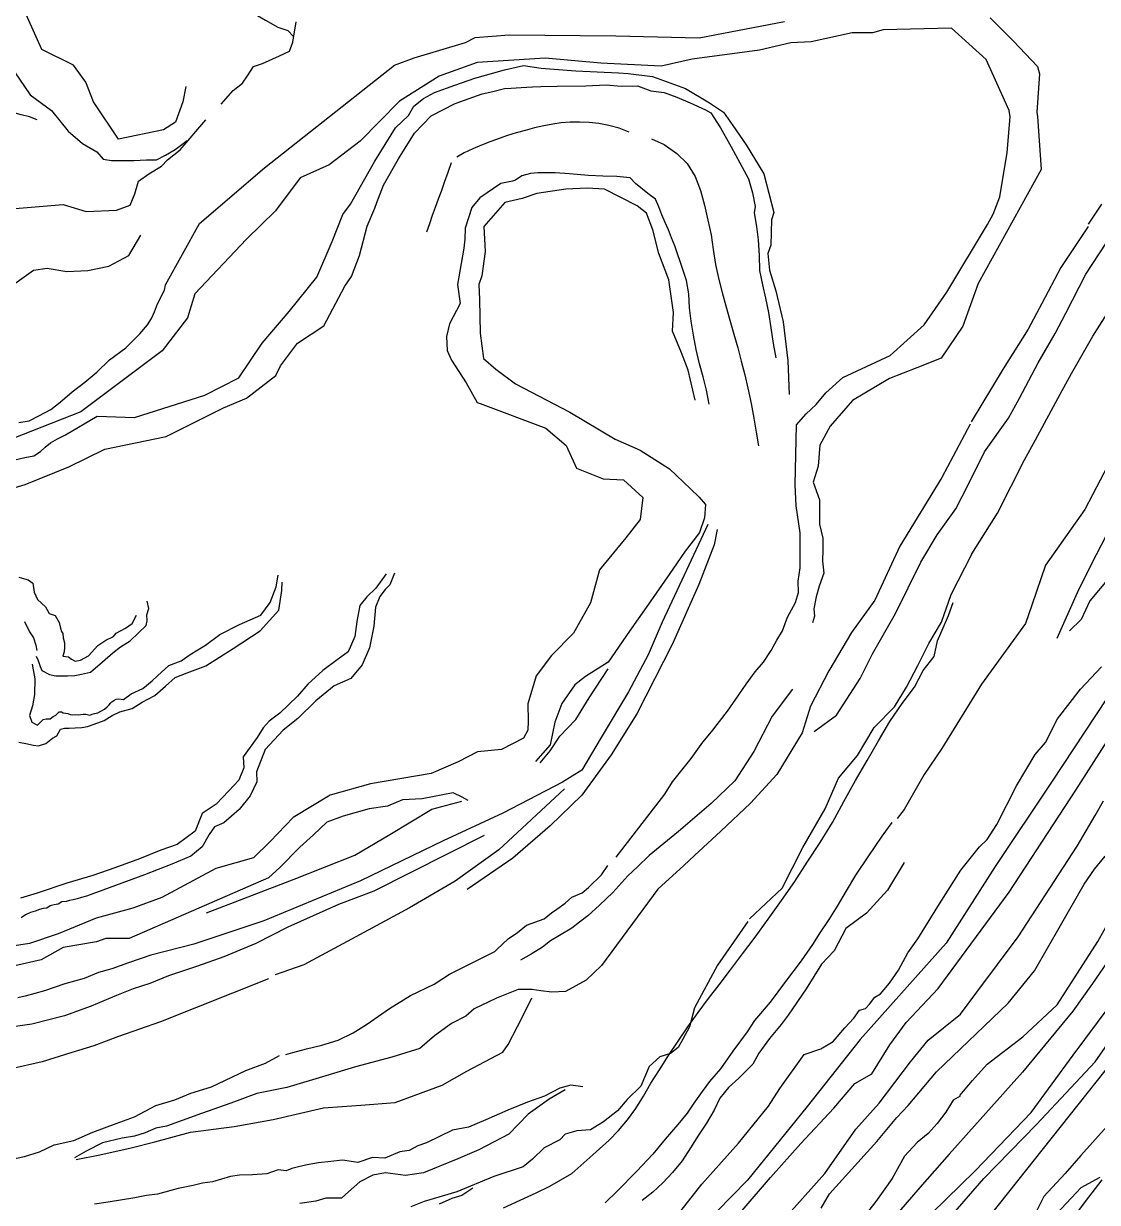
# Model space of a CAD drawing. Extents: x 73536 to 75854, y 478530 to 482386.
# Drawn here: x 74169.6 to 74569.1, y 478780.9 to 479219.6 of the extents above; entities that cross this region are included whole.
import ezdxf

# ---------------------------------------------------------------- set-up
doc = ezdxf.new("R2010")
doc.units = 0

msp = doc.modelspace()

# ---------------------------------------------------------------- linework, layer by layer
at = {"layer": 'TOPO_250913', "color": 30}
for points in [[(74220.161, 479258.206, 1569.086), (74235.097, 479241.874, 1566.453), (74240.387, 479235.446, 1566.616), (74247.452, 479229.88, 1566.793), (74255.163, 479223.475, 1566.991), (74259.655, 479220.888, 1567.04), (74264.151, 479218.319, 1567.088), (74267.915, 479217.044, 1567.125), (74270.078, 479214.773, 1567.155)], [(74154.181, 479224.035, 1579.596), (74160.297, 479210.207, 1577.666), (74171.992, 479193.088, 1577.763), (74179.976, 479187.281, 1575.226), (74186.236, 479179.595, 1574.434), (74191.512, 479174.992, 1573.113), (74196.795, 479171.822, 1573.193), (74199.175, 479169.128, 1573.069), (74202.268, 479168.681, 1572.822), (74205.732, 479168.631, 1572.025), (74210.55, 479168.678, 1571.737), (74215.302, 479168.851, 1571.417), (74219.056, 479168.899, 1571.242), (74222.387, 479170.693, 1571.364), (74226.023, 479172.729, 1570.924), (74230.412, 479176.132, 1569.776)], [(74230.02, 479196.245, 1565.795), (74228.88, 479190.436, 1565.489), (74226.117, 479182.893, 1565.151), (74221.701, 479180.106, 1565.741), (74204.845, 479176.553, 1566.186), (74195.567, 479190.465, 1567.851), (74192.775, 479197.847, 1564.453), (74188.217, 479204.094, 1564.089), (74176.354, 479209.941, 1564.507), (74169.917, 479224.302, 1565.005)], [(74167.8, 479071.141, 1550.602), (74171.645, 479071.79, 1549.629), (74175.265, 479073.658, 1550.081), (74179.701, 479075.979, 1549.714), (74183.196, 479078.74, 1549.424), (74187.72, 479082.608, 1549.522), (74192.32, 479086.143, 1549.566), (74196.786, 479089.933, 1550.385), (74201.57, 479094.529, 1550.881), (74207.63, 479098.959, 1550.599), (74209.85, 479101.188, 1550.373), (74212.805, 479104.137, 1550.593), (74215.648, 479107.483, 1550.402), (74217.19, 479109.86, 1550.491), (74218.271, 479112.368, 1550.141), (74219.453, 479115.254, 1550.423), (74221.984, 479120.429, 1550.691), (74222.447, 479122.44, 1550.44), (74234.993, 479145.219, 1550.472), (74259.228, 479165.875, 1550.336), (74307.647, 479204.189, 1549.73), (74314.951, 479206.885, 1549.448), (74333.966, 479212.504, 1549.352), (74337.565, 479214.425, 1549.243), (74350.241, 479215.355, 1550.066), (74389.929, 479215.012, 1551.53), (74420.906, 479214.257, 1550.261), (74452.704, 479220.427, 1550.641)], [(74243.144, 479189.562, 1558.364), (74247.586, 479194.68, 1560.651), (74251.043, 479197.455, 1560.564), (74252.929, 479200.212, 1560.429), (74255.177, 479203.676, 1559.718), (74258.469, 479204.746, 1559.613), (74264.792, 479207.568, 1559.92), (74268.582, 479209.385, 1560.209), (74269.733, 479212.711, 1560.167), (74270.996, 479220.257, 1559.329)], [(74529.207, 479221.795, 1551.377), (74537.975, 479213.114, 1551.163), (74546.865, 479203.682, 1550.842), (74547.6, 479200.844, 1550.695), (74546.569, 479186.668, 1550.231), (74546.883, 479185.01, 1550.095), (74548.189, 479165.345, 1549.793), (74524.757, 479122.923, 1549.691), (74519.031, 479107.045, 1549.492), (74511.049, 479095.13, 1550.357), (74501.972, 479091.547, 1550.248), (74491.749, 479087.504, 1549.52), (74477.982, 479079.291, 1549.19), (74469.725, 479069.77, 1549.806), (74465.905, 479062.752, 1549.806), (74465.287, 479054.844, 1550.093), (74463.372, 479048.951, 1550.725), (74465.675, 479042.392, 1550.269), (74465.79, 479033.373, 1549.959), (74466.964, 479028.118, 1550.224), (74466.999, 479023.919, 1549.976), (74466.793, 479019.517, 1550.271), (74467.402, 479015.087, 1550.359), (74465.594, 479010.234, 1550.594), (74464.508, 479006.232, 1550.586), (74463.642, 479001.858, 1550.833), (74463.82, 478999.077, 1550.661), (74463.104, 478996.582, 1551.194)], [(74390.068, 478909.454, 1552.159), (74408.175, 478932.862, 1549.925), (74411.025, 478937.454, 1549.467), (74417.942, 478946.17, 1548.41), (74422.354, 478952.159, 1547.404), (74425.59, 478956.051, 1547.077), (74431.537, 478963.739, 1545.756), (74435.711, 478969.783, 1544.928), (74438.423, 478973.769, 1544.486), (74441.787, 478978.344, 1544.086), (74444.902, 478981.971, 1544.16), (74447.694, 478986.247, 1543.151), (74449.813, 478990.105, 1542.626), (74451.912, 478993.641, 1542.123), (74452.95, 478996.297, 1541.84), (74453.826, 478998.742, 1541.584), (74456.855, 479004.137, 1541.247), (74457.857, 479007.945, 1541.033), (74457.757, 479012.053, 1540.81), (74458.595, 479017.007, 1540.536), (74458.482, 479030.088, 1539.825), (74457.011, 479040.104, 1539.274), (74456.695, 479048.006, 1538.844), (74457.216, 479070.284, 1537.673), (74460.798, 479074.345, 1536.423), (74464.475, 479077.888, 1536.046), (74468.149, 479082.148, 1535.734), (74474.385, 479087.85, 1535.259), (74492.085, 479096.122, 1535.726), (74504.654, 479107.525, 1535.498), (74513.132, 479119.646, 1535.593), (74528.245, 479144.843, 1535.715), (74530.299, 479148.665, 1535.618), (74532.857, 479155.152, 1535.376), (74535.509, 479171.576, 1535.203), (74536.731, 479184.933, 1535.428), (74536.33, 479187.255, 1535.269), (74527.798, 479206.228, 1535.721), (74514.794, 479217.905, 1536.417), (74489.394, 479217.275, 1536.148), (74485.508, 479216.149, 1536.049), (74477.902, 479216.204, 1535.893), (74462.571, 479212.782, 1535.755), (74455.119, 479212.382, 1536.097), (74443.366, 479209.758, 1535.798), (74418.38, 479206.334, 1535.755), (74406.791, 479203.813, 1535.648), (74384.317, 479204.851, 1535.859), (74363.667, 479206.688, 1535.235), (74338.41, 479205.131, 1535.662), (74324.173, 479200.026, 1535.823), (74309.464, 479190.678, 1535.798), (74294.857, 479175.804, 1535.645), (74283.275, 479167.017, 1535.485), (74272.453, 479162.252, 1535.489), (74263.279, 479149.956, 1535.19), (74252.484, 479139.329, 1535.178), (74233.273, 479118.984, 1535.075), (74230.564, 479110.159, 1535.012), (74221.15, 479097.857, 1534.903), (74190.871, 479075.089, 1535.142), (74151.326, 479059.619, 1535.717)], [(74166.352, 479057.292, 1534.13), (74170.031, 479058.117, 1534.502), (74173.424, 479058.792, 1534.049), (74175.898, 479060.375, 1533.963), (74177.655, 479061.915, 1533.982), (74179.559, 479063.6, 1534.326), (74182.178, 479065.084, 1533.908), (74185.14, 479066.619, 1533.639), (74196.959, 479073.499, 1534.059), (74210.832, 479073.013, 1534.602), (74236.99, 479081.281, 1533.518), (74249.708, 479087.724, 1535.575), (74258.381, 479100.667, 1534.599), (74268.358, 479112.47, 1533.962), (74278.651, 479125.209, 1533.545), (74284.454, 479138.509, 1535.169), (74288.368, 479148.61, 1535.107), (74291.227, 479152.34, 1534.816), (74300.233, 479168.427, 1533.904), (74307.92, 479180.798, 1534.279), (74312.849, 479185.36, 1534.534), (74314.796, 479188.833, 1534.566), (74318.446, 479191.781, 1534.607), (74322.503, 479193.966, 1534.756), (74330.105, 479196.734, 1534.838), (74337.543, 479199.327, 1535.11), (74348.504, 479202.408, 1534.906), (74355.605, 479204.036, 1534.874), (74362.224, 479203.045, 1534.514), (74375.116, 479201.983, 1534.668), (74390.905, 479201.277, 1534.611), (74394.567, 479201.021, 1534.872), (74403.541, 479199.865, 1534.216), (74415.918, 479195.39, 1534.509), (74424.751, 479190.075, 1536.181), (74430.03, 479186.697, 1536.167), (74433.514, 479181.629, 1536.098), (74438.476, 479174.45, 1535.999), (74444.967, 479163.697, 1535.161), (74448.762, 479149.27, 1535.217), (74447.852, 479146.59, 1535.019), (74447.634, 479137.125, 1535.658), (74446.448, 479134.09, 1534.677), (74447.092, 479127.891, 1536.001), (74449.542, 479120.204, 1535.929), (74452.189, 479108.556, 1536.229), (74453.928, 479094.092, 1536.922), (74454.426, 479081.592, 1538.626)], [(74174.622, 479183.775, 1572.254), (74171.78, 479184.921, 1572.671), (74168.715, 479185.634, 1573.298), (74165.604, 479186.547, 1573.905), (74162.78, 479187.919, 1574.368), (74159.851, 479188.924, 1574.857), (74157.041, 479190.438, 1575.445), (74153.942, 479190.987, 1576.036), (74151.007, 479192.106, 1576.576), (74148.178, 479193.634, 1577), (74145.367, 479194.765, 1577.561), (74142.575, 479195.863, 1578.002), (74139.967, 479197.389, 1578.533), (74137.663, 479199.373, 1578.972)], [(74165.182, 479046.627, 1519.701), (74170.142, 479048.033, 1520.156), (74186.406, 479054.659, 1520.396), (74199.768, 479061.205, 1520.227), (74222.615, 479065.903, 1519.961), (74244.005, 479076.554, 1522.177), (74252.513, 479080.261, 1519.99), (74263.39, 479088.629, 1520.091), (74265.23, 479092.206, 1520.09), (74271.554, 479100.654, 1519.753), (74281.338, 479107.067, 1518.875), (74289.098, 479121.927, 1519.445), (74291.593, 479125.524, 1520.217), (74294.563, 479133.265, 1520.462), (74297.415, 479144.248, 1520.888), (74300.236, 479150.893, 1520.895), (74301.04, 479153.034, 1521.065), (74303.502, 479159.523, 1521.756), (74309.043, 479169.215, 1523.4), (74315.01, 479178.791, 1523.524), (74321.283, 479185.266, 1523.425), (74330.15, 479189.876, 1523.984), (74340.159, 479193.408, 1524.263), (74344.214, 479194.278, 1524.367), (74348.539, 479195.473, 1524.442), (74351.06, 479195.616, 1524.62), (74354.711, 479195.822, 1524.878), (74359.001, 479196.065, 1525.199), (74361.992, 479196.128, 1525.424), (74368.179, 479196.365, 1525.693), (74378.829, 479196.491, 1526.621), (74386.325, 479196.808, 1527.274), (74391.92, 479196.28, 1527.713), (74398.043, 479196.385, 1528.174), (74403.015, 479194.558, 1528.538), (74407.912, 479193.91, 1528.875), (74412.69, 479192.163, 1529.07), (74417.595, 479190.084, 1529.065), (74423.341, 479187.532, 1529.448), (74425.353, 479186.42, 1529.375), (74428.849, 479180.86, 1529.176), (74432.814, 479173.756, 1528.928), (74439.361, 479161.802, 1529.253), (74440.807, 479156.61, 1529.569), (74441.773, 479151.535, 1530.153), (74441.428, 479149.133, 1530.162), (74442.253, 479144.098, 1530.635), (74442.928, 479139.092, 1531.373), (74443.305, 479133.3, 1532.031), (74443.394, 479127.721, 1532.619), (74444.493, 479122.328, 1533.141), (74445.662, 479117.364, 1533.724), (74446.796, 479112.128, 1534.159), (74447.637, 479106.342, 1534.672), (74448.537, 479100.568, 1535.165), (74449.534, 479095.211, 1535.475)], [(74099.368, 479189.015, 1578.316), (74106.523, 479172.035, 1575.162), (74117.542, 479163.749, 1574.458), (74126.277, 479159.872, 1573.634), (74136.586, 479158.051, 1572.128), (74149.612, 479157.773, 1569.98), (74164.914, 479150.689, 1566.963), (74184.348, 479152.259, 1565.912), (74192.845, 479149.727, 1564.081), (74204.19, 479150.113, 1561.905), (74209.232, 479152.022, 1561.799), (74211.026, 479156.257, 1561.709), (74212.365, 479160.981, 1561.613), (74216.221, 479163.748, 1561.521), (74220.936, 479166.556, 1561.413), (74223.176, 479168.86, 1561.35), (74227.887, 479172.641, 1561.232), (74237.426, 479183.832, 1558.396)], [(74394.936, 479179.172, 1527.81), (74391.156, 479180.647, 1527.53), (74387.357, 479181.689, 1527.214), (74383.64, 479182.428, 1526.928), (74379.999, 479182.777, 1526.613), (74376.416, 479182.909, 1526.348), (74372.98, 479182.862, 1526.069), (74369.67, 479182.635, 1525.812), (74366.473, 479182.201, 1525.558), (74363.186, 479181.574, 1525.345), (74359.719, 479180.784, 1525.147), (74356.257, 479179.866, 1524.901), (74352.873, 479178.91, 1524.64), (74349.622, 479177.9, 1524.373), (74346.488, 479176.832, 1524.056), (74343.5, 479175.769, 1523.766), (74339.952, 479174.325, 1523.424), (74336.754, 479172.957, 1523.212), (74333.537, 479171.45, 1523.024), (74330.781, 479169.928, 1522.828)], [(74403.249, 479176.666, 1528.235), (74407.934, 479174.569, 1528.529), (74412.595, 479171.255, 1528.943), (74416.542, 479167.484, 1529.189), (74419.472, 479162.747, 1529.536), (74421.481, 479157.493, 1529.854), (74422.9, 479152.006, 1530.342), (74424.169, 479146.485, 1530.795), (74425.416, 479141.047, 1531.269), (74426.22, 479135.572, 1531.785), (74427.094, 479129.925, 1532.222), (74428.219, 479124.324, 1532.702), (74429.549, 479119.505, 1533.142), (74430.935, 479114.558, 1533.536), (74432.34, 479109.267, 1534.015), (74433.829, 479103.997, 1534.394), (74435.285, 479098.952, 1534.839), (74436.582, 479093.928, 1535.358), (74437.936, 479088.903, 1535.741), (74439.093, 479083.879, 1536.254), (74440.283, 479078.194, 1536.84), (74441.328, 479072.775, 1537.496), (74442.227, 479067.56, 1538.049), (74443.067, 479062.498, 1538.551)], [(74328.698, 479167.749, 1522.67), (74327.444, 479164.206, 1522.586), (74326.109, 479160.498, 1522.435), (74324.913, 479157.175, 1522.262), (74323.875, 479154.3, 1522.015), (74322.732, 479151.201, 1521.81), (74321.675, 479148.186, 1521.572), (74320.633, 479145.047, 1521.259), (74319.563, 479142.016, 1520.909)], [(74424.622, 479077.993, 1537.235), (74423.714, 479083.177, 1536.645), (74422.413, 479088.155, 1536.041), (74421.055, 479092.981, 1535.374), (74419.894, 479098.281, 1534.663), (74418.86, 479103.705, 1533.993), (74417.986, 479108.838, 1533.578), (74417.396, 479113.864, 1533.242), (74417.055, 479119.062, 1532.76), (74416.305, 479124.029, 1532.287), (74413.913, 479131.076, 1531.573), (74412.904, 479133.933, 1531.298), (74411.878, 479136.848, 1530.962), (74410.653, 479139.909, 1530.54), (74409.49, 479142.797, 1530.182), (74408.351, 479145.576, 1529.877), (74407.117, 479148.462, 1529.586), (74405.976, 479151.443, 1529.428), (74404.753, 479154.278, 1529.355), (74401.918, 479156.316, 1528.961), (74397.258, 479160.109, 1528.465), (74395.305, 479162.248, 1528.234), (74390.307, 479162.685, 1527.736), (74385.075, 479162.814, 1527.295), (74379.81, 479163.061, 1526.883), (74372.689, 479163.706, 1526.541), (74367.393, 479164.114, 1526.29), (74360.936, 479164.044, 1526.089), (74358.227, 479163.855, 1525.998), (74355.02, 479162.953, 1525.887), (74352.655, 479161.336, 1525.353), (74351.502, 479161.016, 1525.131), (74347.136, 479160.09, 1524.3), (74339.4, 479154.703, 1523.015), (74336.356, 479151.202, 1522.973), (74333.92, 479143.439, 1522.941), (74333.789, 479139.366, 1522.912), (74333.392, 479136.056, 1522.888), (74331.043, 479122.563, 1520.747), (74332.064, 479115.415, 1520.091), (74328.079, 479107.918, 1519.755), (74326.964, 479103.186, 1519.789), (74327.175, 479097.968, 1519.79), (74328.768, 479094.38, 1519.791), (74334.216, 479085.936, 1519.792), (74338.301, 479078.582, 1519.794), (74339.449, 479078.204, 1520.169), (74363.858, 479069.022, 1519.418), (74371.496, 479062.556, 1519.839), (74375.286, 479054.139, 1519.887), (74385.264, 479050.148, 1519.949), (74392.795, 479049.768, 1520.466), (74400.042, 479043.268, 1520.149), (74398.962, 479035.113, 1520.327), (74393.696, 479028.268, 1519.669), (74383.901, 479016.352, 1519.963), (74380.471, 479004.044, 1520.141), (74374.173, 478992.795, 1520.557), (74366.012, 478984.45, 1520.09), (74360.281, 478976.89, 1520.068), (74357.178, 478966.481, 1520.03), (74357.303, 478959.999, 1519.964), (74357.203, 478956.604, 1520.188), (74355.539, 478953.724, 1520.211), (74347.448, 478949.421, 1520.486), (74338.45, 478948.591, 1520.529), (74331.274, 478944.911, 1520.543), (74321.247, 478940.469, 1519.94), (74298.656, 478936.644, 1520.58), (74283.618, 478932.435, 1520.116), (74269.837, 478924.145, 1520.094), (74261.328, 478915.2, 1519.746), (74255.142, 478909.189, 1520.047), (74241.111, 478905.198, 1520.351), (74221.041, 478894.325, 1519.734), (74210.29, 478890.424, 1519.69), (74196.637, 478886.664, 1520.181), (74182.403, 478880.901, 1520.529), (74171.85, 478877.229, 1521.114), (74154.072, 478874.488, 1520.401)], [(74419.495, 479079.504, 1540.068), (74416.803, 479090.684, 1538.507), (74414.38, 479097.124, 1538.642), (74411, 479105.159, 1538.13), (74411.456, 479112.072, 1537.007), (74409.67, 479124.209, 1535.196), (74405.996, 479134.092, 1533.835), (74403.716, 479142.834, 1533.14), (74401.308, 479149.042, 1532.686), (74397.888, 479151.829, 1532.602), (74385.724, 479157.99, 1534.366), (74379.335, 479158.399, 1534.286), (74371.395, 479157.944, 1534.434), (74360.582, 479156.379, 1534.558), (74355.126, 479154.558, 1534.342), (74348.609, 479152.971, 1534.842), (74340.841, 479144.049, 1534.728), (74341.273, 479134.815, 1534.712), (74340.115, 479125.716, 1534.697), (74338.955, 479122.514, 1534.679), (74339.204, 479116.967, 1534.896), (74339.479, 479104.349, 1534.861), (74340.766, 479094.921, 1535.671), (74345.324, 479090.944, 1535.065), (74352.624, 479085.565, 1535.498), (74372.883, 479075.03, 1536.865), (74389.688, 479064.888, 1537.459), (74399.002, 479060.84, 1537.32), (74409.928, 479053.872, 1537.401), (74417.681, 479046.488, 1539.594), (74420.916, 479043.41, 1539.753), (74423.271, 479040.62, 1540.24), (74422.951, 479035.628, 1541.711), (74421.14, 479030.228, 1540.794), (74418.719, 479027.084, 1539.88), (74415.72, 479023.331, 1538.314), (74411.168, 479016.578, 1537.833), (74403.847, 479006.01, 1536.754), (74395.024, 478993.519, 1536.035), (74387.11, 478981.928, 1535.972), (74378.635, 478976.607, 1534.662), (74374.649, 478973.579, 1534.267), (74369.819, 478966.543, 1534.791), (74367.195, 478959.602, 1534.557), (74365.514, 478951.157, 1534.226), (74360.03, 478944.944, 1534.437)], [(74565.787, 479144.957, 1579.607), (74570.758, 479152.418, 1579.982)], [(74146.894, 479131.567, 1562.294), (74157.595, 479122.657, 1558.399), (74161.93, 479120.832, 1558.092), (74166.378, 479122.829, 1558.478), (74173.272, 479127.889, 1560.169), (74178.355, 479128.595, 1559.429), (74185.675, 479127.322, 1558.193), (74193.552, 479127.764, 1556.989), (74201.252, 479129.357, 1555.893), (74208.775, 479133.251, 1554.983), (74213.2, 479140.863, 1554.817)], [(74565.636, 479144.151, 1579.838), (74555.564, 479128.772, 1578.744), (74548.465, 479115.428, 1578.933), (74543.365, 479105.877, 1578.434), (74534.118, 479091.062, 1578.297), (74522.166, 479071.347, 1578.555)], [(74463.807, 478956.182, 1580.203), (74472.04, 478962.237, 1579.898), (74480.897, 478975.849, 1580.39), (74485.499, 478985.059, 1580.345), (74494.007, 479000.013, 1580.391), (74503.385, 479019.12, 1580.232), (74509.559, 479029.406, 1579.565), (74516.454, 479038.975, 1580), (74521.156, 479048.2, 1580.171), (74527.151, 479060.252, 1580.182), (74536.055, 479072.717, 1580.194), (74540.098, 479080.205, 1580.201), (74547.055, 479093.308, 1579.986), (74553.383, 479104.253, 1580.233), (74557.436, 479111.875, 1580.155), (74564.859, 479126.312, 1580.228), (74572.37, 479137.855, 1580.447)], [(74517.963, 478820.649, 1670.491), (74522.609, 478826.254, 1670.697), (74528.08, 478832.424, 1670.932), (74541.375, 478842.529, 1670.873), (74554.187, 478854.39, 1670.342), (74569.353, 478878.07, 1670.479), (74581.128, 478899.054, 1671.207), (74592.027, 478913.382, 1671.302), (74600.134, 478925.897, 1671.268), (74605.828, 478936.523, 1671.591), (74613.46, 478948.102, 1671.688), (74621.875, 478959.048, 1671.816), (74631.549, 478973.897, 1671.701), (74643.05, 478996.436, 1670.881), (74668.428, 479041.91, 1669.984), (74690.526, 479071.102, 1669.492), (74694.168, 479076.121, 1669.502), (74714.379, 479115.019, 1669.923), (74720.219, 479132.432, 1669.802)], [(74439.678, 478886.448, 1614.62), (74451.877, 478897.808, 1612.777), (74459.573, 478912.981, 1611.476), (74467.849, 478927.333, 1609.513), (74472.763, 478938.777, 1608.557), (74479.84, 478947.251, 1607.467), (74486.094, 478957.592, 1605.566), (74493.69, 478965.396, 1603.737), (74498.147, 478972.639, 1603.143), (74502.261, 478980.747, 1602.382), (74506.471, 478988.965, 1601.391), (74511.166, 478996.861, 1600.519), (74514.765, 479007.102, 1599.628), (74522.384, 479022.136, 1597.516), (74522.363, 479022.218, 1597.671), (74531.99, 479037.44, 1596.883), (74541.994, 479057.319, 1595.267), (74546.112, 479064.726, 1594.796), (74555.307, 479081.696, 1595.697), (74559.5, 479089.364, 1594.574), (74567.378, 479103.231, 1595.196), (74575.47, 479115.928, 1595.257)], [(74521.792, 479070.503, 1578.345), (74511.263, 479050.738, 1578.421), (74495.596, 479025.19, 1578.285), (74486.363, 479005.041, 1579.244), (74477.635, 478993.006, 1579.443), (74469.213, 478978.757, 1579.053), (74462.441, 478965.637, 1578.804), (74459.314, 478955.66, 1578.499), (74449.811, 478940.168, 1579.239), (74440.04, 478929.525, 1579.39), (74429.06, 478919.048, 1579.917), (74419.272, 478910.003, 1579.579), (74415.195, 478906.312, 1579.857), (74405.635, 478897.43, 1579.395), (74384.665, 478869.122, 1581.065), (74378.951, 478863.632, 1581.893), (74371.275, 478859.413, 1581.593), (74366.137, 478859.207, 1581.862), (74362.041, 478859.708, 1580.206), (74358.795, 478860.091, 1579.822), (74353.67, 478860.103, 1579.419), (74345.611, 478856.952, 1579.062), (74337.181, 478852.98, 1578.94), (74334.189, 478850.27, 1578.98), (74328.821, 478847.489, 1579.022), (74322.497, 478842.918, 1578.453), (74317.01, 478838.19, 1578.459), (74306.633, 478834.96, 1579.057), (74293.032, 478831.346, 1579.096), (74282.006, 478827.98, 1578.949), (74267.54, 478823.711, 1578.063), (74256.382, 478821.482, 1578.724), (74246.651, 478817.893, 1578.646), (74235.728, 478814.05, 1578.928), (74228.599, 478811.348, 1579.308), (74222.823, 478809.339, 1579.39), (74218.753, 478808.487, 1579.132), (74214.872, 478806.818, 1578.689), (74210.902, 478805.536, 1579.039), (74206.315, 478804.771, 1579.606), (74198.942, 478803.138, 1579.453), (74192.884, 478799.99, 1579.344), (74188.533, 478797.492, 1580.885)], [(74599.251, 479070.212, 1612.449), (74599.036, 479065.217, 1611.764), (74596.715, 479058.781, 1612.106), (74590.96, 479050.46, 1611.856), (74588.182, 479045.667, 1612.438), (74584.876, 479038.065, 1611.703), (74581.331, 479031.124, 1611.149), (74575.906, 479022.358, 1611.632), (74573.363, 479013.191, 1611.625), (74566.275, 479004.83, 1612.334), (74563.057, 478997.855, 1611.223), (74558.801, 478993.615, 1612.222)], [(74573.008, 479055.167, 1595.535), (74564.394, 479038.808, 1595.294), (74549.803, 479018.104, 1595.56), (74544.728, 479003.225, 1597.486), (74542.43, 478996.296, 1598.381), (74525.961, 478973.823, 1601.795), (74511.205, 478949.858, 1605.243), (74504.634, 478940.124, 1606.682), (74497.182, 478927.09, 1607.597), (74494.587, 478923.846, 1607.85)], [(74424.238, 479033.244, 1541.463), (74415.397, 479014.286, 1543.913), (74407.165, 478996.871, 1545.201), (74401.996, 478984.634, 1546.03), (74394.62, 478970.936, 1548.285), (74384.486, 478953.984, 1549.859), (74377.244, 478941.825, 1551.135), (74370.103, 478937.252, 1551.515), (74347.945, 478925.818, 1550.164), (74325.734, 478915.435, 1550.548), (74294.906, 478900.62, 1549.62), (74259.032, 478885.754, 1548.594), (74232.925, 478876.989, 1548.466), (74216.888, 478872.964, 1549.021), (74208.626, 478870.121, 1549.012), (74202.437, 478867.804, 1549.247), (74197.506, 478866.478, 1549.712), (74192.174, 478864.233, 1549.66), (74184.946, 478862.273, 1549.922), (74177.365, 478859.683, 1549.747), (74170.217, 478857.677, 1549.886), (74167.444, 478857.021, 1549.837)], [(74427.66, 479031.312, 1541.557), (74426.57, 479025.593, 1542.023), (74420.852, 479010.889, 1543.285), (74411.049, 478988.833, 1545.215), (74397.706, 478962.692, 1547.562), (74388.176, 478947.443, 1549), (74377.284, 478932.466, 1550.481), (74365.575, 478921.029, 1551.79), (74351.687, 478909.048, 1553.257), (74334.681, 478897.328, 1554.909)], [(74554.188, 478990.883, 1611.067), (74561.688, 479007.887, 1609.637), (74566.878, 479018.374, 1610.129), (74572.476, 479029.184, 1610.504)], [(74167.83, 479013.635, 1520.317), (74171.25, 479012.636, 1520.513), (74173.032, 479011.367, 1520.623), (74173.511, 479007.962, 1521.202), (74174.756, 479005.318, 1521.476), (74177.712, 479002.505, 1521.693), (74179.143, 479000.063, 1522.179), (74181.322, 478999.344, 1522.058), (74182.829, 478996.671, 1522.444), (74183.355, 478994.645, 1522.855), (74183.695, 478993.347, 1522.91), (74184.187, 478992.633, 1521.916), (74184.256, 478991.065, 1521.736), (74184.822, 478989.175, 1521.426), (74184.813, 478987.472, 1521.176), (74184.672, 478985.767, 1520.915), (74184.191, 478984.203, 1520.586), (74185.206, 478984.078, 1520.408), (74186.248, 478983.915, 1520.203), (74187.392, 478983.125, 1520.26), (74188.774, 478982.338, 1520.349), (74190.715, 478982.664, 1520.585), (74193.697, 478984.379, 1520.726), (74197.186, 478988.134, 1520.959), (74200.217, 478990.166, 1521.282), (74202.992, 478991.479, 1521.331), (74204.012, 478992.777, 1520.726), (74207.518, 478994.647, 1520.718), (74209.934, 478996.374, 1520.961), (74211.645, 478999.475, 1520.531)], [(74304.496, 479014.876, 1519.834), (74300.681, 479009.513, 1519.378), (74297.364, 479006.225, 1519.431), (74294.695, 479003.09, 1519.073), (74293.64, 478997.123, 1518.463), (74292.863, 478991.504, 1517.976), (74290.349, 478985.755, 1517.521), (74286.24, 478982.833, 1517.268), (74280.981, 478978.874, 1516.575), (74275.383, 478973.718, 1516.135), (74271.539, 478969.266, 1515.608), (74264.957, 478963.025, 1514.865), (74260.981, 478960.062, 1514.352), (74258.751, 478957.544, 1514.059), (74256.561, 478953.871, 1513.533), (74251.306, 478946.792, 1512.329), (74251.491, 478942.68, 1511.831), (74249.734, 478938.022, 1511.619), (74245.929, 478934.118, 1511.896), (74241.246, 478929.076, 1510.882), (74236.091, 478925.68, 1510.151), (74233.432, 478919.06, 1509.854), (74226.696, 478914.123, 1509.793), (74220.691, 478911.98, 1509.348), (74212.695, 478908.784, 1508.725), (74203.591, 478905.38, 1508.409), (74195.339, 478902.575, 1508.219), (74185.632, 478899.721, 1506.671), (74174.659, 478895.963, 1505.607), (74168.429, 478894.134, 1505.47)], [(74307.591, 479015.121, 1521.846), (74305.825, 479010.739, 1522.18), (74304.128, 479009.008, 1521.991), (74302.096, 479006.398, 1521.69), (74300.522, 479002.428, 1522.128), (74299.943, 478995.331, 1523.694), (74298.236, 478987.347, 1525.412), (74295.568, 478980.992, 1524.086), (74291.301, 478975.874, 1523.249), (74285.179, 478973.206, 1523.212), (74278.372, 478967.569, 1521.586), (74271.617, 478961.006, 1521.02), (74266.182, 478956.624, 1520.21), (74259.441, 478949.467, 1520.141), (74256.314, 478941.162, 1519.93), (74256.391, 478937.48, 1520.779), (74253.953, 478932.264, 1521.228), (74249.792, 478927.08, 1521.12), (74244.122, 478922.222, 1521.126), (74240.591, 478920.68, 1520.662), (74238.591, 478917.78, 1519.814), (74235.991, 478913.28, 1518.294), (74231.859, 478909.724, 1519.693), (74224.721, 478906.735, 1519.958), (74214.543, 478902.789, 1519.959), (74201.459, 478897.93, 1519.793), (74193.004, 478894.944, 1519.716), (74191.177, 478894.401, 1519.633), (74189.491, 478893.883, 1519.743), (74187.985, 478893.536, 1519.752), (74186.699, 478893.277, 1519.759), (74185.409, 478892.839, 1519.777), (74183.874, 478892.742, 1519.63), (74182.463, 478891.894, 1519.821), (74181.017, 478891.708, 1519.952), (74179.436, 478891.332, 1519.852), (74178.184, 478890.385, 1519.782), (74176.819, 478890.288, 1519.791), (74175.551, 478889.912, 1519.94), (74173.895, 478889.357, 1520.023), (74172.139, 478888.817, 1520.142), (74170.327, 478887.908, 1520.259), (74168.66, 478886.848, 1520.364)], [(74172.832, 478981.167, 1513.785), (74173.132, 478979.167, 1513.851), (74173.732, 478975.768, 1513.108), (74173.632, 478969.967, 1513.787), (74172.868, 478965.699, 1513.709), (74171.792, 478962.08, 1512.987), (74172.689, 478959.578, 1513.53), (74174.801, 478958.5, 1513.277), (74175.649, 478959.374, 1513.24), (74176.908, 478960.658, 1513.365), (74178.011, 478960.88, 1513.504), (74179.535, 478960.85, 1513.971), (74180.545, 478961.75, 1514.144), (74181.643, 478962.235, 1514.398), (74182.776, 478963.539, 1513.621), (74183.64, 478963.49, 1513.822), (74184.336, 478963.105, 1513.965), (74186.019, 478962.907, 1514.031), (74186.874, 478962.546, 1514.259), (74187.74, 478962.403, 1514.432), (74188.935, 478962.505, 1514.311), (74189.959, 478962.356, 1514.387), (74190.875, 478962.462, 1514.407), (74191.745, 478962.564, 1514.739), (74192.742, 478962.56, 1514.822), (74194.277, 478962.255, 1514.949), (74195.075, 478962.62, 1514.96), (74195.955, 478962.91, 1515.014), (74197.272, 478963.141, 1515.05), (74198.393, 478963.76, 1514.875), (74199.755, 478964.521, 1514.905), (74200.679, 478965.399, 1515.135), (74201.45, 478966.146, 1515.167), (74201.941, 478966.738, 1515.211), (74202.063, 478966.997, 1515.32), (74203.155, 478967.652, 1515.471), (74203.982, 478968.143, 1515.461), (74205.075, 478968.334, 1515.575), (74206.74, 478968.071, 1515.551), (74209.67, 478970.15, 1515.887), (74213.956, 478972.109, 1516.195), (74217.397, 478975.022, 1516.087), (74219.455, 478976.912, 1516.593), (74223.612, 478980.691, 1518.145), (74228.168, 478982.484, 1518.198), (74231.56, 478984.776, 1518.658), (74237.268, 478988.3, 1519.144), (74242.649, 478992.292, 1518.623), (74249.935, 478995.999, 1518.917), (74257.831, 478999.424, 1519.891), (74261.371, 479004.134, 1519.949), (74263.616, 479010.002, 1519.586), (74264.354, 479014.373, 1519.599)], [(74167.811, 478952.236, 1507.216), (74171.01, 478951.534, 1507.431), (74173.137, 478951.114, 1507.593), (74175.183, 478950.838, 1507.554), (74177.896, 478951.682, 1507.96), (74180.39, 478953.69, 1508.319), (74181.999, 478954.602, 1508.754), (74183.376, 478956.99, 1508.929), (74184.777, 478957.433, 1509.155), (74186.502, 478957.418, 1509.281), (74188.817, 478957.469, 1509.405), (74191.239, 478957.703, 1509.62), (74193.343, 478958.08, 1509.611), (74195.897, 478958.875, 1509.939), (74199.597, 478960.275, 1510.037), (74202.575, 478962.071, 1510.447), (74205.436, 478963.452, 1510.646), (74210.032, 478964.742, 1510.817), (74213.754, 478967.024, 1510.939), (74218.407, 478969.55, 1511.422), (74222.419, 478973.053, 1511.848), (74226.018, 478976.217, 1512.608), (74230.401, 478977.965, 1513.293), (74237.365, 478980.596, 1514.358), (74247.597, 478986.995, 1515.656), (74257.563, 478993.613, 1516.893), (74264.599, 479001.29, 1517.751), (74265.695, 479008.645, 1518.443), (74265.829, 479011.704, 1518.86)], [(74174.303, 478984.135, 1513.909), (74175.009, 478982.572, 1513.933), (74175.797, 478980.332, 1514.017), (74176.361, 478978.856, 1513.971), (74179.226, 478977.36, 1514.313), (74181.63, 478976.85, 1514.398), (74183.666, 478976.884, 1514.664), (74185.959, 478976.922, 1514.969), (74188.691, 478976.967, 1515.308), (74191.087, 478977.491, 1515.78), (74194.487, 478978.202, 1516.276), (74198.936, 478982.051, 1516.473), (74202.826, 478985.394, 1517.015), (74205.71, 478987.686, 1517.27), (74209.188, 478989.905, 1517.438), (74212.401, 478992.848, 1517.569), (74215.141, 478995.612, 1517.747), (74215.578, 478997.351, 1517.996), (74215.463, 478999.521, 1518.386), (74216.158, 479001.905, 1518.633), (74215.511, 479004.698, 1518.818)], [(74348.184, 478778.9, 1627.948), (74354.332, 478781.749, 1627.258), (74360.3, 478784.515, 1626.588), (74365.425, 478786.906, 1626.012), (74373.528, 478791.659, 1625.055), (74380.245, 478797.668, 1624.137), (74387.503, 478804.083, 1623.15), (74390.992, 478807.688, 1622.639), (74394.315, 478811.646, 1622.113), (74397.4, 478815.854, 1621.581), (74400.225, 478820.399, 1621.036), (74403.026, 478825.28, 1620.463), (74406.228, 478830.312, 1619.855), (74409.579, 478835.551, 1619.222), (74413.105, 478840.886, 1618.571), (74416.718, 478846.257, 1617.911), (74420.574, 478851.619, 1617.238), (74424.477, 478856.797, 1616.578), (74428.445, 478861.83, 1615.925), (74432.666, 478867.465, 1615.208), (74437.109, 478873.438, 1614.45), (74441.78, 478879.673, 1613.656), (74446.605, 478886.344, 1612.817), (74451.641, 478893.238, 1611.948), (74456.501, 478900.279, 1611.076), (74461.194, 478907.551, 1610.195), (74465.93, 478914.848, 1609.309), (74470.558, 478922.282, 1608.417), (74474.833, 478930.068, 1607.512), (74479.124, 478937.89, 1606.603), (74483.469, 478945.424, 1605.717), (74487.686, 478952.717, 1604.859), (74491.872, 478959.88, 1604.014), (74496.477, 478966.628, 1603.182), (74501.044, 478972.668, 1602.41), (74504.282, 478978.809, 1601.703), (74508.356, 478984.028, 1601.029), (74509.587, 478989.937, 1600.414), (74511.757, 478994.737, 1599.877), (74513.711, 478999.328, 1599.369), (74515.495, 479004.172, 1598.843)], [(74348.184, 478778.9, 1627.948), (74354.332, 478781.749, 1627.258), (74360.3, 478784.515, 1626.588), (74365.425, 478786.906, 1626.012), (74373.528, 478791.659, 1625.055), (74380.245, 478797.668, 1624.137), (74387.503, 478804.083, 1623.15), (74390.992, 478807.688, 1622.639), (74394.315, 478811.646, 1622.113), (74397.4, 478815.854, 1621.581), (74400.225, 478820.399, 1621.036), (74403.026, 478825.28, 1620.463), (74406.228, 478830.312, 1619.855), (74409.579, 478835.551, 1619.222), (74413.105, 478840.886, 1618.571), (74416.718, 478846.257, 1617.911), (74420.574, 478851.619, 1617.238), (74424.477, 478856.797, 1616.578), (74428.445, 478861.83, 1615.925), (74432.666, 478867.465, 1615.208), (74437.109, 478873.438, 1614.45), (74441.78, 478879.673, 1613.656), (74446.605, 478886.344, 1612.817), (74451.641, 478893.238, 1611.948), (74456.501, 478900.279, 1611.076), (74461.194, 478907.551, 1610.195), (74465.93, 478914.848, 1609.309), (74470.558, 478922.282, 1608.417), (74474.833, 478930.068, 1607.512), (74479.124, 478937.89, 1606.603), (74483.469, 478945.424, 1605.717), (74487.686, 478952.717, 1604.859), (74491.872, 478959.88, 1604.014), (74496.477, 478966.628, 1603.182), (74501.044, 478972.668, 1602.41), (74504.282, 478978.809, 1601.703), (74508.356, 478984.028, 1601.029), (74509.587, 478989.937, 1600.414), (74511.757, 478994.737, 1599.877), (74513.711, 478999.328, 1599.369), (74515.495, 479004.172, 1598.843)], [(74348.184, 478778.9, 1627.948), (74354.332, 478781.749, 1627.258), (74360.3, 478784.515, 1626.588), (74365.425, 478786.906, 1626.012), (74373.528, 478791.659, 1625.055), (74380.245, 478797.668, 1624.137), (74387.503, 478804.083, 1623.15), (74390.992, 478807.688, 1622.639), (74394.315, 478811.646, 1622.113), (74397.4, 478815.854, 1621.581), (74400.225, 478820.399, 1621.036), (74403.026, 478825.28, 1620.463), (74406.228, 478830.312, 1619.855), (74409.579, 478835.551, 1619.222), (74413.105, 478840.886, 1618.571), (74416.718, 478846.257, 1617.911), (74420.574, 478851.619, 1617.238), (74424.477, 478856.797, 1616.578), (74428.445, 478861.83, 1615.925), (74432.666, 478867.465, 1615.208), (74437.109, 478873.438, 1614.45), (74441.78, 478879.673, 1613.656), (74446.605, 478886.344, 1612.817), (74451.641, 478893.238, 1611.948), (74456.501, 478900.279, 1611.076), (74461.194, 478907.551, 1610.195), (74465.93, 478914.848, 1609.309), (74470.558, 478922.282, 1608.417), (74474.833, 478930.068, 1607.512), (74479.124, 478937.89, 1606.603), (74483.469, 478945.424, 1605.717), (74487.686, 478952.717, 1604.859), (74491.872, 478959.88, 1604.014), (74496.477, 478966.628, 1603.182), (74501.044, 478972.668, 1602.41), (74504.282, 478978.809, 1601.703), (74508.356, 478984.028, 1601.029), (74509.587, 478989.937, 1600.414), (74511.757, 478994.737, 1599.877), (74513.711, 478999.328, 1599.369), (74515.495, 479004.172, 1598.843)], [(74348.184, 478778.9, 1627.948), (74354.332, 478781.749, 1627.258), (74360.3, 478784.515, 1626.588), (74365.425, 478786.906, 1626.012), (74373.528, 478791.659, 1625.055), (74380.245, 478797.668, 1624.137), (74387.503, 478804.083, 1623.15), (74390.992, 478807.688, 1622.639), (74394.315, 478811.646, 1622.113), (74397.4, 478815.854, 1621.581), (74400.225, 478820.399, 1621.036), (74403.026, 478825.28, 1620.463), (74406.228, 478830.312, 1619.855), (74409.579, 478835.551, 1619.222), (74413.105, 478840.886, 1618.571), (74416.718, 478846.257, 1617.911), (74420.574, 478851.619, 1617.238), (74424.477, 478856.797, 1616.578), (74428.445, 478861.83, 1615.925), (74432.666, 478867.465, 1615.208), (74437.109, 478873.438, 1614.45), (74441.78, 478879.673, 1613.656), (74446.605, 478886.344, 1612.817), (74451.641, 478893.238, 1611.948), (74456.501, 478900.279, 1611.076), (74461.194, 478907.551, 1610.195), (74465.93, 478914.848, 1609.309), (74470.558, 478922.282, 1608.417), (74474.833, 478930.068, 1607.512), (74479.124, 478937.89, 1606.603), (74483.469, 478945.424, 1605.717), (74487.686, 478952.717, 1604.859), (74491.872, 478959.88, 1604.014), (74496.477, 478966.628, 1603.182), (74501.044, 478972.668, 1602.41), (74504.282, 478978.809, 1601.703), (74508.356, 478984.028, 1601.029), (74509.587, 478989.937, 1600.414), (74511.757, 478994.737, 1599.877), (74513.711, 478999.328, 1599.369), (74515.495, 479004.172, 1598.843)], [(74169.98, 478997.107, 1513.352), (74171.829, 478993.226, 1513.342), (74173.332, 478990.967, 1513.73), (74174.2, 478988.235, 1514.024), (74174.524, 478986.321, 1514.205)], [(74589.187, 478993.452, 1640.588), (74552.052, 478937.307, 1640.08), (74531.08, 478905.982, 1641.227), (74512.829, 478877.402, 1640.279), (74499.316, 478862.257, 1640.34), (74480.862, 478841.49, 1640.51), (74461.185, 478816.563, 1640.331), (74438.946, 478789.22, 1640.41), (74415.991, 478765.717, 1640.582), (74406.201, 478758.044, 1640.519), (74397.581, 478752.017, 1640.096), (74391.473, 478748.432, 1640.485), (74383.574, 478745.91, 1640.535), (74378.053, 478745.362, 1640.546), (74369.202, 478742.995, 1640.654), (74362.877, 478740.419, 1640.542), (74354.024, 478739.309, 1640.547), (74347.574, 478735.674, 1640.741), (74339.393, 478733.418, 1640.512), (74333.266, 478731.619, 1640.752)], [(74361.826, 478944.513, 1535.196), (74365.481, 478948.941, 1534.471), (74369.102, 478954.366, 1534.959), (74375.064, 478960.58, 1535.292), (74380.088, 478968.637, 1535.184), (74387.064, 478979.473, 1535.804)], [(74414.297, 478777.853, 1639.522), (74421.984, 478787.689, 1639.176), (74435.552, 478803.007, 1638.998), (74446.754, 478816.737, 1639.28), (74450.911, 478823.368, 1639.237), (74460.086, 478836.014, 1639.359), (74466.245, 478838.028, 1639.655), (74470.755, 478840.779, 1639.88), (74475.137, 478845.829, 1639.375), (74478.49, 478849.506, 1639.538), (74480.563, 478852.519, 1639.655), (74482.884, 478853.091, 1639.723), (74484.338, 478854.632, 1639.793), (74486.298, 478857.352, 1639.496), (74488.398, 478858.58, 1639.08), (74491.776, 478862.496, 1639.3), (74495.075, 478867.351, 1638.685), (74498.571, 478873.812, 1639.107), (74502.292, 478878.999, 1639.071), (74510.41, 478892.01, 1639.668), (74518.35, 478904.557, 1639.815), (74525.318, 478913.21, 1640.043), (74528.131, 478915.995, 1639.997), (74531.657, 478921.492, 1640.062), (74539.03, 478935.884, 1640.111), (74546.013, 478947.6, 1639.983), (74549.79, 478952.054, 1640.038), (74554.296, 478960.843, 1639.847), (74562.839, 478971.875, 1639.486), (74570.651, 478980.224, 1638.918)], [(74436.903, 478777.962, 1654.04), (74447.443, 478790.203, 1653.823), (74458.792, 478802.873, 1653.513), (74471.106, 478815.982, 1654), (74478.854, 478825.179, 1654.153), (74485.177, 478828.815, 1653.515), (74491.903, 478839.617, 1654.474), (74497.953, 478847.847, 1654.529), (74509.923, 478860.505, 1653.99), (74536.342, 478896.327, 1653.409), (74561.079, 478934.3, 1653.224), (74590.406, 478980.085, 1653.508)], [(74455.717, 478971.94, 1566.681), (74448.076, 478961.861, 1565.917), (74441.302, 478948.74, 1567.584), (74434.227, 478937.836, 1566.033), (74425.455, 478929.406, 1566.587), (74413.247, 478918.916, 1566.043), (74402.396, 478909.983, 1565.815), (74397.994, 478905.792, 1565.358), (74394.374, 478902.505, 1564.915), (74388.807, 478896.2, 1564.608), (74383.905, 478891.568, 1564.589), (74379.502, 478887.59, 1564.296), (74376.382, 478885.236, 1564.662), (74373.606, 478883, 1564.708), (74369.001, 478880.212, 1564.107), (74365.622, 478878.221, 1564.003), (74362.708, 478875.908, 1564.087), (74358.461, 478873.259, 1564.618), (74354.477, 478871.114, 1564.753)], [(74370.877, 478934.8, 1553.347), (74346.415, 478912.112, 1554.69), (74330.127, 478900.496, 1556.578), (74313.166, 478890.6, 1559.548), (74291.557, 478878.936, 1562.303), (74273.923, 478869.287, 1564.017), (74263.151, 478865.547, 1564.589)], [(74335.046, 478930.526, 1533.84), (74332.788, 478931.779, 1533.607), (74329.45, 478933.392, 1533.345), (74317.893, 478931.12, 1532.803), (74310.635, 478930.78, 1533.155), (74304.988, 478928.409, 1532.653), (74298.18, 478927.357, 1532.67), (74288.543, 478924.644, 1533.353), (74282.446, 478922.388, 1533.533), (74277.428, 478917.74, 1533.921), (74272.419, 478913.099, 1533.845), (74264.902, 478905.528, 1534.324), (74260.693, 478901.684, 1534.24), (74208.934, 478879.077, 1535.411), (74200.14, 478879.071, 1535.719), (74196.729, 478877.886, 1534.35), (74184.367, 478875.759, 1535.634), (74176.115, 478871.217, 1536.221), (74166.39, 478868.976, 1535.869)], [(74237.659, 478888.675, 1534.683), (74270.251, 478901.256, 1534.491), (74292.864, 478910.188, 1534.43), (74305.912, 478917.851, 1533.749), (74321.495, 478927.308, 1533.626), (74332.673, 478930.252, 1534.157)], [(74452.091, 478774.2, 1654.364), (74467.745, 478791.7, 1654.512), (74479.208, 478808.135, 1654.526), (74487.896, 478817.807, 1654.842), (74499.541, 478833.251, 1654.885), (74506.107, 478841.251, 1654.645), (74518.255, 478850.967, 1654.692), (74524.229, 478859.099, 1654.682), (74539.684, 478879.698, 1654.788), (74561.562, 478913.501, 1655.15), (74568.284, 478924.879, 1655.269), (74571.448, 478930.402, 1655.326)], [(74492.663, 478922.313, 1607.9), (74488.966, 478917.212, 1608.496), (74483.704, 478909.475, 1609.381), (74479.081, 478902.662, 1610.159), (74475.679, 478896.835, 1610.798), (74472.265, 478891.172, 1611.423), (74469.145, 478886.181, 1611.98), (74465.89, 478881.282, 1612.536), (74463.086, 478876.869, 1613.03), (74458.936, 478870.879, 1613.719), (74453.098, 478863.094, 1614.639), (74447.422, 478855.472, 1615.538), (74441.583, 478848.66, 1616.385), (74438.826, 478844.444, 1616.86), (74433.527, 478837.235, 1617.706), (74428.854, 478830.668, 1618.469), (74424.831, 478825.878, 1619.059), (74422.073, 478822.201, 1619.494), (74419.009, 478817.835, 1619.998), (74416.481, 478814.158, 1620.42), (74412.985, 478809.87, 1620.943), (74408.343, 478804.495, 1621.614), (74403.685, 478798.9, 1622.303), (74397.806, 478792.562, 1623.121), (74390.475, 478785.052, 1624.113), (74386.021, 478780.721, 1624.701)], [(74492.663, 478922.313, 1607.9), (74488.966, 478917.212, 1608.496), (74483.704, 478909.475, 1609.381), (74479.081, 478902.662, 1610.159), (74475.679, 478896.835, 1610.798), (74472.265, 478891.172, 1611.423), (74469.145, 478886.181, 1611.98), (74465.89, 478881.282, 1612.536), (74463.086, 478876.869, 1613.03), (74458.936, 478870.879, 1613.719), (74453.098, 478863.094, 1614.639), (74447.422, 478855.472, 1615.538), (74441.583, 478848.66, 1616.385), (74438.826, 478844.444, 1616.86), (74433.527, 478837.235, 1617.706), (74428.854, 478830.668, 1618.469), (74424.831, 478825.878, 1619.059), (74422.073, 478822.201, 1619.494), (74419.009, 478817.835, 1619.998), (74416.481, 478814.158, 1620.42), (74412.985, 478809.87, 1620.943), (74408.343, 478804.495, 1621.614), (74403.685, 478798.9, 1622.303), (74397.806, 478792.562, 1623.121), (74390.475, 478785.052, 1624.113), (74386.021, 478780.721, 1624.701)], [(74492.663, 478922.313, 1607.9), (74488.966, 478917.212, 1608.496), (74483.704, 478909.475, 1609.381), (74479.081, 478902.662, 1610.159), (74475.679, 478896.835, 1610.798), (74472.265, 478891.172, 1611.423), (74469.145, 478886.181, 1611.98), (74465.89, 478881.282, 1612.536), (74463.086, 478876.869, 1613.03), (74458.936, 478870.879, 1613.719), (74453.098, 478863.094, 1614.639), (74447.422, 478855.472, 1615.538), (74441.583, 478848.66, 1616.385), (74438.826, 478844.444, 1616.86), (74433.527, 478837.235, 1617.706), (74428.854, 478830.668, 1618.469), (74424.831, 478825.878, 1619.059), (74422.073, 478822.201, 1619.494), (74419.009, 478817.835, 1619.998), (74416.481, 478814.158, 1620.42), (74412.985, 478809.87, 1620.943), (74408.343, 478804.495, 1621.614), (74403.685, 478798.9, 1622.303), (74397.806, 478792.562, 1623.121), (74390.475, 478785.052, 1624.113), (74386.021, 478780.721, 1624.701)], [(74492.663, 478922.313, 1607.9), (74488.966, 478917.212, 1608.496), (74483.704, 478909.475, 1609.381), (74479.081, 478902.662, 1610.159), (74475.679, 478896.835, 1610.798), (74472.265, 478891.172, 1611.423), (74469.145, 478886.181, 1611.98), (74465.89, 478881.282, 1612.536), (74463.086, 478876.869, 1613.03), (74458.936, 478870.879, 1613.719), (74453.098, 478863.094, 1614.639), (74447.422, 478855.472, 1615.538), (74441.583, 478848.66, 1616.385), (74438.826, 478844.444, 1616.86), (74433.527, 478837.235, 1617.706), (74428.854, 478830.668, 1618.469), (74424.831, 478825.878, 1619.059), (74422.073, 478822.201, 1619.494), (74419.009, 478817.835, 1619.998), (74416.481, 478814.158, 1620.42), (74412.985, 478809.87, 1620.943), (74408.343, 478804.495, 1621.614), (74403.685, 478798.9, 1622.303), (74397.806, 478792.562, 1623.121), (74390.475, 478785.052, 1624.113), (74386.021, 478780.721, 1624.701)], [(74340.998, 478917.484, 1552.09), (74299.945, 478896.799, 1550.43), (74286.784, 478891.821, 1550.241), (74267.937, 478883.367, 1549.505), (74255.996, 478877.222, 1549.146), (74244.081, 478872.334, 1549.222), (74234.277, 478868.805, 1549.546), (74223.538, 478865.239, 1549.526), (74216.529, 478862.385, 1549.662), (74210.4, 478860.385, 1549.877), (74204.178, 478857.893, 1550.107), (74194.796, 478853.893, 1550.771), (74184.781, 478850.349, 1550.36), (74172.689, 478847.241, 1550.598), (74159.398, 478845.413, 1550.046)], [(74466.382, 478778.82, 1669.228), (74469.49, 478784.159, 1669.591), (74487.107, 478803.561, 1668.975), (74494.485, 478812.54, 1669.4), (74498.694, 478817.038, 1669.351), (74509.243, 478829.476, 1669.232), (74535.966, 478855.115, 1669.957), (74545.728, 478867.062, 1669.512), (74555.405, 478883.917, 1669.624), (74564.242, 478899.364, 1669.951), (74568.086, 478904.95, 1669.939), (74572.059, 478909.748, 1669.78)], [(74600.139, 478910.19, 1684.394), (74567.258, 478862.393, 1684.73), (74559.975, 478852.104, 1684.779), (74541.218, 478829.36, 1684.525), (74513.93, 478798.866, 1684.919), (74503.071, 478786.443, 1685.508), (74495.214, 478777.412, 1684.729)], [(74267.188, 478835.935, 1564.311), (74269.761, 478836.717, 1564.07), (74274.799, 478838.071, 1563.485), (74280.5, 478839.374, 1563.072), (74286.651, 478841.307, 1562.678), (74292.249, 478844.007, 1562.123), (74297.133, 478847.077, 1561.587), (74301.606, 478850.194, 1561.159), (74305.768, 478853.109, 1560.695), (74313.591, 478857.911, 1559.497), (74322.395, 478862.147, 1558.223), (74328.043, 478865.799, 1557.345), (74344.905, 478874.308, 1554.881), (74345.813, 478875.17, 1554.929), (74349.838, 478879.015, 1553.816), (74353.387, 478881.333, 1553.604), (74356.729, 478884.085, 1553.149), (74363.345, 478886.408, 1552.754), (74366.049, 478888.649, 1552.815), (74368.03, 478889.994, 1552.855), (74371.058, 478892.309, 1552.92), (74373.551, 478894.535, 1552.977), (74377.456, 478896.17, 1551.993), (74379.72, 478898.092, 1551.781), (74384.584, 478902.838, 1550.979), (74387.035, 478906.314, 1550.276)], [(74497.19, 478907.411, 1612.578), (74491.073, 478897.1, 1611.836), (74483.202, 478888.557, 1612.701), (74475.587, 478882.846, 1613.389), (74471.144, 478874.596, 1614.077), (74466.49, 478869.519, 1614.59), (74460.779, 478860.423, 1615.387), (74454.016, 478850.627, 1616.274), (74451.452, 478847.095, 1616.463), (74447.092, 478841.938, 1617.064), (74443.179, 478836.416, 1617.816), (74440.91, 478832.301, 1618.487), (74435.761, 478827.165, 1620.074), (74431.911, 478823.732, 1620.516), (74428.688, 478819.706, 1620.959), (74426.496, 478815.203, 1621.388), (74423.714, 478810.418, 1621.863), (74420.69, 478805.934, 1622.327), (74417.784, 478801.179, 1622.805), (74414.615, 478796.447, 1623.293), (74410.992, 478792.069, 1623.781), (74407.454, 478788.181, 1624.232), (74403.774, 478784.771, 1624.662), (74399.782, 478781.589, 1625.1)], [(74497.19, 478907.411, 1612.578), (74491.073, 478897.1, 1611.836), (74483.202, 478888.557, 1612.701), (74475.587, 478882.846, 1613.389), (74471.144, 478874.596, 1614.077), (74466.49, 478869.519, 1614.59), (74460.779, 478860.423, 1615.387), (74454.016, 478850.627, 1616.274), (74451.452, 478847.095, 1616.463), (74447.092, 478841.938, 1617.064), (74443.179, 478836.416, 1617.816), (74440.91, 478832.301, 1618.487), (74435.761, 478827.165, 1620.074), (74431.911, 478823.732, 1620.516), (74428.688, 478819.706, 1620.959), (74426.496, 478815.203, 1621.388), (74423.714, 478810.418, 1621.863), (74420.69, 478805.934, 1622.327), (74417.784, 478801.179, 1622.805), (74414.615, 478796.447, 1623.293), (74410.992, 478792.069, 1623.781), (74407.454, 478788.181, 1624.232), (74403.774, 478784.771, 1624.662), (74399.782, 478781.589, 1625.1)], [(74497.19, 478907.411, 1612.578), (74491.073, 478897.1, 1611.836), (74483.202, 478888.557, 1612.701), (74475.587, 478882.846, 1613.389), (74471.144, 478874.596, 1614.077), (74466.49, 478869.519, 1614.59), (74460.779, 478860.423, 1615.387), (74454.016, 478850.627, 1616.274), (74451.452, 478847.095, 1616.463), (74447.092, 478841.938, 1617.064), (74443.179, 478836.416, 1617.816), (74440.91, 478832.301, 1618.487), (74435.761, 478827.165, 1620.074), (74431.911, 478823.732, 1620.516), (74428.688, 478819.706, 1620.959), (74426.496, 478815.203, 1621.388), (74423.714, 478810.418, 1621.863), (74420.69, 478805.934, 1622.327), (74417.784, 478801.179, 1622.805), (74414.615, 478796.447, 1623.293), (74410.992, 478792.069, 1623.781), (74407.454, 478788.181, 1624.232), (74403.774, 478784.771, 1624.662), (74399.782, 478781.589, 1625.1)], [(74497.19, 478907.411, 1612.578), (74491.073, 478897.1, 1611.836), (74483.202, 478888.557, 1612.701), (74475.587, 478882.846, 1613.389), (74471.144, 478874.596, 1614.077), (74466.49, 478869.519, 1614.59), (74460.779, 478860.423, 1615.387), (74454.016, 478850.627, 1616.274), (74451.452, 478847.095, 1616.463), (74447.092, 478841.938, 1617.064), (74443.179, 478836.416, 1617.816), (74440.91, 478832.301, 1618.487), (74435.761, 478827.165, 1620.074), (74431.911, 478823.732, 1620.516), (74428.688, 478819.706, 1620.959), (74426.496, 478815.203, 1621.388), (74423.714, 478810.418, 1621.863), (74420.69, 478805.934, 1622.327), (74417.784, 478801.179, 1622.805), (74414.615, 478796.447, 1623.293), (74410.992, 478792.069, 1623.781), (74407.454, 478788.181, 1624.232), (74403.774, 478784.771, 1624.662), (74399.782, 478781.589, 1625.1)], [(74617.243, 478887.016, 1701.947), (74529.364, 478776.31, 1702.09)], [(74439.125, 478885.441, 1615.074), (74427.818, 478869.216, 1617.058), (74419.197, 478853.377, 1618.661), (74417.374, 478846.31, 1617.9), (74414.828, 478841.687, 1617.88), (74413.113, 478838.598, 1617.614), (74410.347, 478836.318, 1618.201), (74406.326, 478835.11, 1619.567), (74402.4, 478831.478, 1621.988), (74399.247, 478824.203, 1621.556), (74394.215, 478819.159, 1623.124), (74390.519, 478815.045, 1623.967), (74385.4, 478810.855, 1625.959), (74380.571, 478807.911, 1625.738), (74375.463, 478807.612, 1624.926), (74371.056, 478806.359, 1625), (74369.107, 478804.18, 1625), (74363.269, 478801.261, 1625), (74358.89, 478797.044, 1625), (74355.484, 478794.125, 1625), (74344.618, 478790.557, 1625), (74330.833, 478784.881, 1625), (74318.67, 478781.313, 1625), (74313.655, 478779.281, 1624.393)], [(74228.844, 478663.387, 1686.196), (74267.895, 478664.479, 1686.088), (74298.905, 478668.726, 1685.876), (74313.482, 478671.454, 1685.572), (74322.03, 478673.129, 1685.455), (74343.746, 478680.353, 1685.981), (74369.806, 478690.084, 1685.525), (74383.657, 478693.986, 1686.391), (74397.571, 478700.213, 1686.614), (74408.384, 478703.746, 1686.398), (74427.521, 478709.038, 1687.192), (74452.245, 478721.894, 1686.485), (74474.316, 478741.333, 1685.64), (74502.041, 478771.622, 1685), (74523.595, 478792.613, 1684.869), (74544.452, 478814.405, 1685.246), (74560.102, 478835.664, 1684.737), (74591.563, 478878.057, 1685.718)], [(74260.73, 478864.144, 1565.49), (74220.576, 478848.069, 1568.8), (74204.904, 478842.635, 1570.555), (74195.719, 478839.212, 1571.129), (74187.225, 478836.59, 1572.552), (74176.523, 478833.225, 1573.431), (74164.503, 478830.503, 1574.689)], [(74189.143, 478796.913, 1581.145), (74197.994, 478798.599, 1580.406), (74209.585, 478801.236, 1579.971), (74218.417, 478803.409, 1579.869), (74231.681, 478807.048, 1579.832), (74247.984, 478809.11, 1579.828), (74262.417, 478811.72, 1579.431), (74281.223, 478816.113, 1579.746), (74295.079, 478817.116, 1579.951), (74307.814, 478818.044, 1580.236), (74325.325, 478824.601, 1580.039), (74334.558, 478829.709, 1580.196), (74347.886, 478836.875, 1580.305), (74349.881, 478839.74, 1580.307), (74355.142, 478849.755, 1581.023), (74358.658, 478857.01, 1580.462)], [(74511.364, 478771.956, 1700.41), (74526.826, 478789.789, 1699.973), (74546.518, 478809.943, 1699.969), (74568.254, 478833.266, 1701.758), (74577.238, 478846.04, 1702.314)], [(74163.93, 478796.742, 1575.57), (74169.97, 478798.02, 1575.073), (74175.521, 478799.718, 1574.272), (74180.923, 478802.299, 1573.674), (74188.324, 478804.012, 1571.727), (74195.358, 478807.013, 1571.159), (74204, 478810.323, 1570.528), (74210.821, 478812.752, 1569.627), (74218.813, 478817.012, 1569.043), (74225.852, 478819.123, 1568.344), (74231.76, 478821.571, 1567.98), (74239.532, 478823.926, 1567.308), (74252.325, 478830.022, 1566.289), (74259.546, 478832.765, 1565.871), (74264.867, 478835.538, 1565.202)], [(74377.625, 478823.943, 1609.508), (74373.212, 478824.557, 1610.268), (74369.084, 478823.384, 1610.026), (74363.365, 478820.421, 1609.97), (74357.135, 478818.247, 1609.379), (74349.795, 478815.242, 1609.64), (74341.529, 478811.688, 1609.463), (74335.188, 478808.965, 1609.279), (74329.146, 478807.78, 1609.419), (74319.549, 478803.062, 1608.671), (74316.294, 478802.007, 1609.251), (74313.099, 478800.254, 1608.732), (74309.612, 478799.728, 1609.106), (74304.001, 478797.381, 1608.458), (74299.448, 478797.572, 1608.851), (74293.932, 478795.727, 1608.644), (74288.28, 478796.649, 1608.927), (74283.94, 478796.158, 1609.182), (74279.346, 478795.681, 1609.165), (74275.08, 478794.939, 1609.213), (74271.861, 478794.116, 1609.27), (74269.451, 478793.51, 1609.027), (74267.261, 478792.63, 1608.921), (74264.265, 478793.033, 1609.052), (74260.06, 478791.561, 1608.412), (74254.751, 478791.24, 1609.189), (74249.887, 478791.022, 1609.117), (74246.542, 478790.598, 1608.962), (74239.859, 478788.583, 1609.033), (74236.123, 478788.114, 1609.196), (74232.654, 478787.242, 1609.697), (74227.055, 478786.081, 1609.78), (74219.442, 478783.925, 1609.635), (74215.379, 478783.546, 1609.545), (74210.993, 478782.607, 1609.506), (74201.072, 478780.971, 1609.476), (74195.966, 478780.21, 1609.314)], [(74371.132, 478822.806, 1610.653), (74365.134, 478819.357, 1610.469), (74357.387, 478813.723, 1610.01), (74350.079, 478806.295, 1609.897), (74338.957, 478800.473, 1610.307), (74331.159, 478797.112, 1609.607), (74318.387, 478791.868, 1610.023), (74311.741, 478790.954, 1609.884), (74304.289, 478791.911, 1609.571), (74299.548, 478791.06, 1610.864), (74294.758, 478788.617, 1610.085), (74290.459, 478784.866, 1609.613), (74287.854, 478782.476, 1609.452), (74282.094, 478782.455, 1609.659), (74278.297, 478781.387, 1609.93), (74272.377, 478780.506, 1609.881)], [(74518.062, 478820.505, 1670.544), (74515.43, 478818.912, 1671.017), (74512.702, 478814.514, 1670.927), (74509.534, 478810.329, 1670.822), (74506.137, 478806.605, 1670.878), (74502.074, 478803.252, 1670.838), (74497.39, 478798.08, 1669.356), (74492.737, 478789.775, 1669.232), (74486.684, 478781.238, 1669.49), (74481.71, 478774.909, 1670.294)], [(74577.101, 478814.17, 1714.281), (74563.023, 478798.427, 1714.684), (74557.109, 478791.662, 1715.282), (74549.207, 478783.147, 1713.985), (74545.831, 478776.444, 1712.604)], [(74553.9, 478776.643, 1716.208), (74563.066, 478786.47, 1716.224), (74570.133, 478790.265, 1716.088)], [(74336.749, 478786.261, 1625.643), (74332.624, 478783.437, 1625.309), (74328.934, 478782.415, 1625.597), (74324.247, 478780.297, 1625.413)], [(74555.48, 478768.999, 1722.935), (74564.737, 478781.231, 1723.305), (74570.944, 478789.328, 1723.075)]]:
    msp.add_polyline3d(points, dxfattribs=at)

doc.saveas('drawing.dxf')
